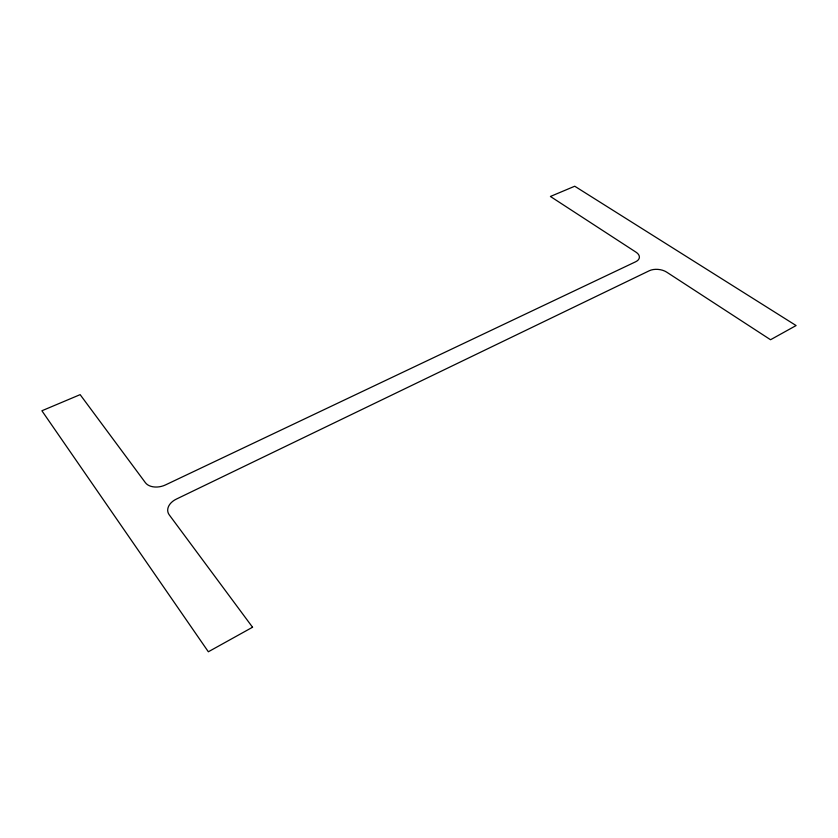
<?xml version="1.0" encoding="UTF-8"?>
<svg xmlns="http://www.w3.org/2000/svg" width="838" height="838" viewBox="0 0 838 838"><rect width="100%" height="100%" fill="white"/><g stroke="black" fill="none" stroke-linecap="round" stroke-linejoin="round"><path stroke-width="1.26" d="M252.552 627.243L208.348 651.775L41.9 410.767L80.144 394.646L145.414 482.709A15.262 10.245 -14.5 0 0 165.547 484.898L635.675 261.76A12.025 6.735 5.1 0 0 636.084 252.228L550.409 196.469L574.732 186.225L796.1 325.553L770.541 339.736L666.629 272.109A12.371 7.029 6.3 0 0 649.314 270.737L176.326 499.113A15.671 10.904 -14.6 0 0 169.245 514.857L252.552 627.243"/></g></svg>
